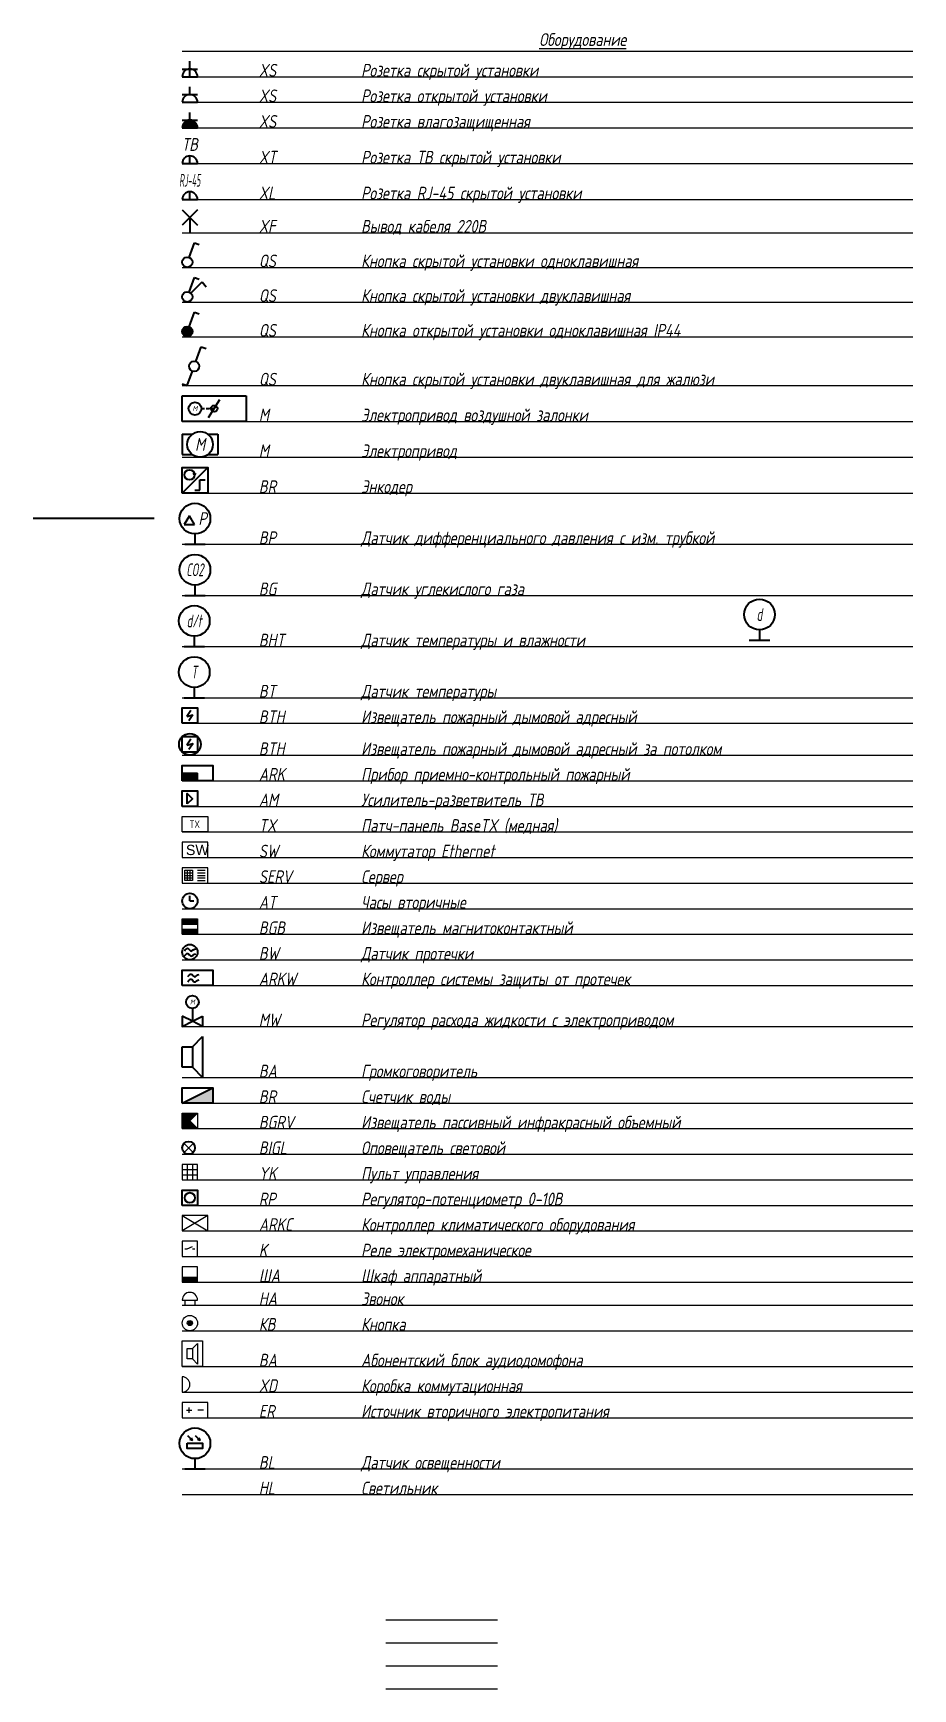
# Model space of a CAD drawing. Header units: millimetres. Extents: x -1048 to 3005, y -1068 to 487.
# Drawn here: x -1048 to -875.9, y -99.5 to 224.1 of the extents above; entities that cross this region are included whole.
import ezdxf
from ezdxf.enums import TextEntityAlignment as Align

# ---------------------------------------------------------------- set-up
doc = ezdxf.new("R2010")
doc.units = ezdxf.units.MM
doc.linetypes.add('DASHED', pattern=[19.05, 12.7, -6.35])
doc.layers.add('noprint', color=2, linetype='Continuous', plot=False)
doc.styles.add('GOST typeA', font='')
doc.styles.get("Standard").update_dxf_attribs({"font": 'arial.ttf'})
doc.styles.add('ГОСТ-ISOCPEUR', font='isocpeui.ttf', dxfattribs={"width": 0.8})
doc.styles.get('GOST typeA').set_extended_font_data('GOST type A')
doc.linetypes.add('24AC', pattern='A,20,-5,["24AC",Standard,S=2.54,R=0,X=-5,Y=-1.27],-5', length=30)
doc.linetypes.add('DC24V_LINE', pattern='A,0.2,-0.08,["=24V",Standard,S=0.1,R=0,X=0,Y=-0.05],-0.47,0.1', length=0.85)
doc.linetypes.add('LAN_LINE', pattern='A,0.2,-0.05,["LAN",Standard,S=0.1,R=0,X=0,Y=-0.05],-0.3,0.1', length=0.65)
doc.linetypes.add('RS_LINE', pattern='A,0.2,-0.05,["RS",Standard,S=0.1,R=0,X=0,Y=-0.05],-0.2,0.1', length=0.55)

# ---------------------------------------------------------------- blocks, each defined once
blk = doc.blocks.new('розетка скрытая трехполюсная')
at = {"color": 0, "lineweight": -2}
for p, q in [((-1.5, 1.5), (1.5, 1.5)), ((-1.5, 0), (1.5, 0)), ((0, 0), (0, 3))]:
    blk.add_line(p, q, dxfattribs=at)
blk.add_arc((0, 0), 1.5, 0, 180, dxfattribs=at)
blk = doc.blocks.new('розетка открытая трехполюсная')
at = {"color": 0, "lineweight": -2}
for p, q in [((-1.5, 1.5), (1.5, 1.5)), ((-1.5, 0), (1.5, 0)), ((0, 1.5), (0, 3))]:
    blk.add_line(p, q, dxfattribs=at)
blk.add_arc((0, 0), 1.5, 0, 180, dxfattribs=at)
blk = doc.blocks.new('розетка скрытая трехполюсная IP54')
at = {"lineweight": -2}
h = blk.add_hatch(color=0, dxfattribs=at)
h.paths.add_polyline_path([(0, 0), (0, 1.5, 0.414214), (-1.5, 0)])
h.paths.add_polyline_path([(1.5, 0, 0.414214), (0, 1.5), (0, 0)])
at = {"color": 0, "lineweight": -2}
for p, q in [((-1.5, 1.5), (1.5, 1.5)), ((-1.5, 0), (1.5, 0)), ((0, 0), (0, 3))]:
    blk.add_line(p, q, dxfattribs=at)
blk.add_arc((0, 0), 1.5, 0, 180, dxfattribs=at)
blk = doc.blocks.new('стац. точка')
at = {"color": 0, "lineweight": -2}
for p, q in [((-1.5, 1.5), (1.5, -1.5)), ((1.5, 1.5), (-1.5, -1.5)), ((0, 0), (0, -3))]:
    blk.add_line(p, q, dxfattribs=at)
blk = doc.blocks.new('кнопка 1')
at = {"color": 0, "lineweight": -2}
for p, q in [((0.35, 0.94), (1.39, 3.78)), ((1.39, 3.78), (2.34, 3.45))]:
    blk.add_line(p, q, dxfattribs=at)
blk.add_circle((0, 0), 1, dxfattribs=at)
blk = doc.blocks.new('кнопка 1 открытая IP44')
at = {"lineweight": -2}
blk.add_hatch(color=0, dxfattribs=at).paths.add_polyline_path([(-1, 0, 1), (1, 0, 1)])
at = {"color": 0, "lineweight": -2}
for p, q in [((0.35, 0.94), (1.39, 3.78)), ((1.39, 3.78), (2.34, 3.45))]:
    blk.add_line(p, q, dxfattribs=at)
blk.add_circle((0, 0), 1, dxfattribs=at)
blk = doc.blocks.new('дроссель d100')
at = {"color": 0, "lineweight": -2}
for p, q in [((0, 0), (0, 100)), ((0, 100), (250, 100)), ((103.4, 14.7), (146.6, 85.3)), ((250, 100), (250, 0)), ((250, 0), (0, 0))]:
    blk.add_line(p, q, dxfattribs=at)
at = {"color": 0, "linetype": 'DASHED', "lineweight": -2}
blk.add_line((75, 50), (125, 50), dxfattribs=at)
at = {"color": 0, "lineweight": -2}
for centre, radius in [((50, 50), 25), ((125, 50), 12.5)]:
    blk.add_circle(centre, radius, dxfattribs=at)
at = {"color": 0, "lineweight": -2, "style": 'ГОСТ-ISOCPEUR', "width": 0.8}
blk.add_text('M', height=20, dxfattribs=at).set_placement((50, 50), align=Align.MIDDLE_CENTER)
blk = doc.blocks.new('электродвигатель')
at = {"color": 0, "lineweight": -2}
for p, q in [((0, 4), (0, 0)), ((0, 4), (2, 4)), ((5, 4), (7, 4)), ((7, 4), (7, 0)), ((0, 0), (2, 0)), ((5, 0), (7, 0))]:
    blk.add_line(p, q, dxfattribs=at)
blk.add_circle((3.5, 2), 2.5, dxfattribs=at)
at = {"color": 0, "lineweight": -2, "style": 'ГОСТ-ISOCPEUR', "width": 0.8}
blk.add_text('M', height=2.5, rotation=360, dxfattribs=at).set_placement((3.5, 2), align=Align.MIDDLE_CENTER)
blk = doc.blocks.new('энкодер')
at = {"color": 0, "lineweight": -2}
for p, q in [((0, 0), (5, 5)), ((2.43, 3.56), (2.2, 3.9)), ((2.43, 3.56), (2.66, 3.9)), ((2.48, 0.56), (3.48, 0.56)), ((3.48, 0.56), (3.48, 2.56)), ((3.48, 2.56), (4.48, 2.56))]:
    blk.add_line(p, q, dxfattribs=at)
blk.add_lwpolyline([(0, 0), (0, 5), (5, 5), (5, 0)], close=True, dxfattribs=at)
blk.add_circle((1.43, 3.56), 1, dxfattribs=at)
blk = doc.blocks.new('кнопка жалюзи')
at = {"color": 0, "lineweight": -2}
for p, q in [((0.35, 0.94), (1.39, 3.78)), ((1.39, 3.78), (2.34, 3.45)), ((-1.39, -3.78), (-0.35, -0.94)), ((-2.34, -3.45), (-1.39, -3.78))]:
    blk.add_line(p, q, dxfattribs=at)
blk.add_circle((0, 0), 1, dxfattribs=at)
blk = doc.blocks.new('датчик CO2')
at = {"color": 0, "lineweight": -2}
for p, q in [((-2, 0), (2, 0)), ((0, 2), (0, 0))]:
    blk.add_line(p, q, dxfattribs=at)
blk.add_circle((0, 5), 3, dxfattribs=at)
at = {"color": 0, "lineweight": -2, "style": 'ГОСТ-ISOCPEUR', "width": 0.6}
blk.add_text('CO2', height=2.5, rotation=360, dxfattribs=at).set_placement((-0.01, 5), align=Align.MIDDLE_CENTER)
blk = doc.blocks.new('датчик температуры')
at = {"color": 0, "lineweight": -2}
for p, q in [((-2, 0), (2, 0)), ((0, 2), (0, 0))]:
    blk.add_line(p, q, dxfattribs=at)
blk.add_circle((0, 5), 3, dxfattribs=at)
at = {"color": 0, "lineweight": -2, "style": 'ГОСТ-ISOCPEUR', "width": 0.6}
blk.add_text('T', height=2.5, rotation=360, dxfattribs=at).set_placement((-0.01, 5), align=Align.MIDDLE_CENTER)
blk = doc.blocks.new('датчик относительной влажности')
at = {"color": 0, "lineweight": -2}
for p, q in [((-2, 0), (2, 0)), ((0, 2), (0, 0))]:
    blk.add_line(p, q, dxfattribs=at)
blk.add_circle((0, 5), 3, dxfattribs=at)
at = {"color": 0, "lineweight": -2, "style": 'ГОСТ-ISOCPEUR', "width": 0.6}
blk.add_text('d', height=2.5, rotation=360, dxfattribs=at).set_placement((-0.01, 5), align=Align.MIDDLE_CENTER)
blk = doc.blocks.new('дымовой')
at = {"color": 0, "lineweight": -2}
for p, q in [((-1.3, 2.5), (-2.11, 1.35)), ((-2.11, 1.35), (-0.89, 1.65)), ((-0.89, 1.65), (-1.71, 0.5))]:
    blk.add_line(p, q, dxfattribs=at)
blk.add_lwpolyline([(-3, 0), (-3, 3), (0, 3), (0, 0)], close=True, dxfattribs=at)
blk = doc.blocks.new('ППК')
at = {"lineweight": -2}
blk.add_hatch(color=0, dxfattribs=at).paths.add_polyline_path([(-3, 0), (-3, 1.5), (-6, 1.5), (-6, 0)])
at = {"color": 0, "lineweight": -2}
for p in [(-6, 1.5), (-3, 0)]:
    blk.add_line(p, (-3, 1.5), dxfattribs=at)
blk.add_lwpolyline([(-6, 0), (-6, 3), (0, 3), (0, 0)], close=True, dxfattribs=at)
blk = doc.blocks.new('краб ТВ')
at = {"color": 0, "lineweight": -2}
blk.add_lwpolyline([(0, 0), (0, 3), (3, 3), (3, 0)], close=True, dxfattribs=at)
blk.add_lwpolyline([(1, 0.5), (1, 2.5), (2, 1.5), (1, 0.5)], dxfattribs=at)
blk = doc.blocks.new('панель медная')
at = {"color": 0}
blk.add_lwpolyline([(0, 3), (5, 3), (5, 0), (0, 0)], close=True, dxfattribs=at)
at = {"color": 0, "style": 'GOST typeA'}
blk.add_text('TX', height=1.5, dxfattribs=at).set_placement((1.43, 0.76))
blk = doc.blocks.new('контроллер протечек')
at = {"color": 0, "lineweight": -2}
blk.add_lwpolyline([(0, 0), (0, 3), (6, 3), (6, 0)], close=True, dxfattribs=at)
at = {"color": 0, "lineweight": -2, "start_tangent": (0.745789, 0.666182), "end_tangent": (0.976749, -0.214388)}
for points in [[(1.1, 1.73), (1.77, 2.23), (2.38, 1.68), (3.32, 2.1)], [(1.1, 0.73), (1.77, 1.23), (2.38, 0.68), (3.32, 1.1)]]:
    blk.add_spline(points, degree=3, dxfattribs=at)
blk = doc.blocks.new('громкоговоритель')
at = {"color": 0, "lineweight": -2}
for p, q in [((2, 2), (4, 4)), ((4, 4), (4, -4)), ((0, -2), (0, 2)), ((0, 2), (2, 2)), ((2, 2), (2, -2)), ((2, -2), (0, -2)), ((2, -2), (4, -4))]:
    blk.add_line(p, q, dxfattribs=at)
blk = doc.blocks.new('счетчик воды')
at = {"lineweight": -2}
blk.add_hatch(color=0, dxfattribs=at).paths.add_polyline_path([(6, 0), (6, 3), (0, 0)])
at = {"color": 0, "lineweight": -2}
blk.add_line((0, 0), (6, 3), dxfattribs=at)
blk.add_lwpolyline([(0, 0), (0, 3), (6, 3), (6, 0)], close=True, dxfattribs=at)
blk = doc.blocks.new('Охранный датчик')
at = {"lineweight": -2}
blk.add_hatch(color=0, dxfattribs=at).paths.add_polyline_path([(1.5, 1.5), (3, 3), (0, 3), (0, 0), (3, 0)])
at = {"color": 0, "lineweight": -2}
for p, q in [((3, 3), (1.5, 1.5)), ((1.5, 1.5), (3, 0))]:
    blk.add_line(p, q, dxfattribs=at)
blk.add_lwpolyline([(3, 0), (0, 0), (0, 3), (3, 3)], close=True, dxfattribs=at)
blk = doc.blocks.new('клавиатура ОС')
at = {"color": 0}
for p, q in [((0, 2), (3, 2)), ((0, 1), (3, 1)), ((1, 3), (1, 0)), ((2, 3), (2, 0))]:
    blk.add_line(p, q, dxfattribs=at)
blk.add_lwpolyline([(0, 0), (3, 0), (3, 3), (0, 3)], close=True, dxfattribs=at)
blk = doc.blocks.new('регулятор')
at = {"color": 0, "lineweight": -2}
blk.add_lwpolyline([(-1.5, -1.5), (-1.5, 1.5), (1.5, 1.5), (1.5, -1.5)], close=True, dxfattribs=at)
blk.add_circle((0, 0), 1, dxfattribs=at)
blk = doc.blocks.new('маршрутизатор INET')
at = {"color": 0}
for p, q in [((0, 3), (5, 0)), ((5, 3), (0, 0))]:
    blk.add_line(p, q, dxfattribs=at)
blk.add_lwpolyline([(0, 0), (5, 0), (5, 3), (0, 3)], close=True, dxfattribs=at)
blk = doc.blocks.new('кнопка 2')
at = {"color": 0, "lineweight": -2}
for p, q in [((0.35, 0.94), (1.39, 3.78)), ((1.39, 3.78), (2.34, 3.45)), ((0.71, 0.71), (2.93, 2.93)), ((2.93, 2.93), (3.66, 2))]:
    blk.add_line(p, q, dxfattribs=at)
blk.add_circle((0, 0), 1, dxfattribs=at)
blk = doc.blocks.new('датчик давления')
at = {"color": 0, "lineweight": -2}
for p, q in [((-1.09, 5.56), (-2.09, 3.83)), ((-2.09, 3.83), (-0.09, 3.83)), ((-0.09, 3.83), (-1.09, 5.56)), ((-2, 0), (2, 0)), ((0, 2), (0, 0))]:
    blk.add_line(p, q, dxfattribs=at)
blk.add_circle((0, 5), 3, dxfattribs=at)
at = {"color": 0, "lineweight": -2, "style": 'ГОСТ-ISOCPEUR', "width": 0.8}
blk.add_text('P', height=2.5, rotation=360, dxfattribs=at).set_placement((1.5, 5), align=Align.MIDDLE_CENTER)
blk = doc.blocks.new('коммутатор')
blk.add_lwpolyline([(0, 0), (5, 0), (5, 3), (0, 3)], close=True)
blk.add_text('SW', height=2).set_placement((0.72, 0.48))
blk = doc.blocks.new('сервер')
for p, q in [((0.5, 2.5), (2, 2.5)), ((0.5, 0.5), (0.5, 2.5)), ((0.5, 2), (2, 2)), ((0.5, 1.5), (2, 1.5)), ((0.5, 1), (2, 1)), ((2, 0.5), (0.5, 0.5)), ((1, 2.5), (1, 0.5)), ((1.5, 2.5), (1.5, 0.5)), ((2, 2.5), (2, 0.5)), ((3, 2.5), (4.5, 2.5)), ((3, 2), (4.5, 2)), ((3, 1.5), (4.5, 1.5)), ((3, 1), (4.5, 1)), ((3, 0.5), (4.5, 0.5))]:
    blk.add_line(p, q)
blk.add_lwpolyline([(0, 0), (5, 0), (5, 3), (0, 3)], close=True)
blk = doc.blocks.new('часы')
at = {"color": 0, "lineweight": -2}
for q in [(9893.5, 982.52), (9894.25, 981.52)]:
    blk.add_line((9893.5, 981.52), q, dxfattribs=at)
blk.add_circle((9893.5, 981.52), 1.5, dxfattribs=at)
blk = doc.blocks.new('Геркон2')
for points in [[(3, 3), (0, 3), (0, 2), (3, 2)], [(3, 1), (0, 1), (0, 0), (3, 0)]]:
    blk.add_hatch(color=256).paths.add_polyline_path(points)
at = {"color": 0}
for p, q in [((0, 0), (0, 3)), ((0, 3), (3, 3)), ((0, 2), (3, 2)), ((0, 1), (3, 1)), ((3, 0), (0, 0)), ((3, 3), (3, 0))]:
    blk.add_line(p, q, dxfattribs=at)
blk = doc.blocks.new('датчик протечки')
at = {"color": 0, "lineweight": -2}
blk.add_circle((0, 0), 1.5, dxfattribs=at)
at = {"color": 0, "lineweight": -2, "start_tangent": (0.745789, 0.666182), "end_tangent": (0.976749, -0.214388)}
for points in [[(-1.08, 0.27), (-0.41, 0.76), (0.2, 0.22), (1.14, 0.64)], [(-1.08, -0.73), (-0.41, -0.24), (0.2, -0.78), (1.14, -0.36)]]:
    blk.add_spline(points, degree=3, dxfattribs=at)
blk = doc.blocks.new('вентиль с электроприводом')
at = {"color": 0, "linetype": 'DASHED', "lineweight": -2}
blk.add_line((0, 2.5), (0, 0), dxfattribs=at)
at = {"color": 0, "lineweight": -2}
for points in [[(-2, 1), (-2, -1), (0, 0), (-2, 1)], [(2, 1), (2, -1), (0, 0), (2, 1)]]:
    blk.add_lwpolyline(points, dxfattribs=at)
blk.add_circle((0, 3.75), 1.25, dxfattribs=at)
at = {"color": 0, "lineweight": -2, "style": 'ГОСТ-ISOCPEUR', "width": 0.8}
blk.add_text('M', height=1, rotation=360, dxfattribs=at).set_placement((0, 3.75), align=Align.MIDDLE_CENTER)
blk = doc.blocks.new('реле контроля напряжения')
at = {"color": 0, "ltscale": 100}
for p, q in [((0.5, 1.5), (1, 1.5)), ((1, 1.5), (2, 2)), ((2, 1.5), (2.5, 1.5))]:
    blk.add_line(p, q, dxfattribs=at)
blk.add_lwpolyline([(0, 0), (3, 0), (3, 3), (0, 3)], close=True, dxfattribs=at)
blk = doc.blocks.new('шкаф')
blk.add_hatch(color=256).paths.add_polyline_path([(3, 0), (3, 1), (0, 1), (0, 0)])
blk.add_line((0, 1), (3, 1))
blk.add_lwpolyline([(0, 0), (3, 0), (3, 3), (0, 3)], close=True)
blk = doc.blocks.new('звонок')
at = {"color": 0, "lineweight": -2}
for p, q in [((-1.5, 0), (1.5, 0)), ((-1, 0), (-1, -1)), ((1, 0), (1, -1))]:
    blk.add_line(p, q, dxfattribs=at)
blk.add_arc((0, 0), 1.5, 0, 180, dxfattribs=at)
blk = doc.blocks.new('тревожная кнопка')
at = {"lineweight": -2}
h = blk.add_hatch(color=0, dxfattribs=at)
h.dxf.hatch_style = 1
edge = h.paths.add_edge_path()
edge.add_arc((0, 0), 0.5, 0, 360)
at = {"color": 0, "lineweight": -2}
for radius in [1.5, 0.5]:
    blk.add_circle((0, 0), radius, dxfattribs=at)
blk = doc.blocks.new('аудиодомофон')
at = {"color": 0, "lineweight": -2}
for p, q in [((1, 1.5), (1, 3.5)), ((1, 3.5), (2, 3.5)), ((2, 3.5), (3, 4.5)), ((2, 3.5), (2, 1.5)), ((3, 4.5), (3, 0.5)), ((2, 1.5), (1, 1.5)), ((2, 1.5), (3, 0.5))]:
    blk.add_line(p, q, dxfattribs=at)
blk.add_lwpolyline([(0, 0), (0, 5), (4, 5), (4, 0)], close=True, dxfattribs=at)
blk = doc.blocks.new('коробка коммутационная')
at = {"color": 0, "lineweight": -2}
blk.add_line((0, 3), (0, 0), dxfattribs=at)
blk.add_arc((0, 1.5), 1.5, 270, 90, dxfattribs=at)
blk = doc.blocks.new('ИП')
at = {"color": 0}
for p, q in [((0.86, 1.5), (1.91, 1.5)), ((1.38, 0.97), (1.38, 2.03)), ((4.14, 1.5), (3.09, 1.5))]:
    blk.add_line(p, q, dxfattribs=at)
blk.add_lwpolyline([(0, 0), (5, 0), (5, 3), (0, 3)], close=True, dxfattribs=at)
blk = doc.blocks.new('розетка ТВ')
at = {"color": 0, "lineweight": -2}
for p, q in [((-1.5, 0), (1.5, 0)), ((0, 0), (0, 1.5))]:
    blk.add_line(p, q, dxfattribs=at)
blk.add_arc((0, 0), 1.5, 0, 180, dxfattribs=at)
at = {"color": 0, "lineweight": -2, "style": 'ГОСТ-ISOCPEUR', "width": 0.8}
blk.add_text('ТВ', height=2.5, dxfattribs=at).set_placement((0, 2.5), align=Align.CENTER)
blk = doc.blocks.new('розетка RJ-45')
at = {"color": 0, "lineweight": -2}
for p, q in [((-1.5, 0), (1.5, 0)), ((0, 0), (0, 1.5))]:
    blk.add_line(p, q, dxfattribs=at)
blk.add_arc((0, 0), 1.5, 0, 180, dxfattribs=at)
at = {"color": 0, "lineweight": -2, "style": 'ГОСТ-ISOCPEUR', "width": 0.4}
blk.add_text('RJ-45', height=2.5, dxfattribs=at).set_placement((0, 2.5), align=Align.CENTER)
blk = doc.blocks.new('фотоэлемент')
at = {"color": 0, "lineweight": -2}
for p, q in [((-1.48, 6.52), (-0.51, 5.55)), ((0.02, 6.52), (0.99, 5.55)), ((-0.51, 5.55), (-1.02, 5.74)), ((-0.51, 5.55), (-0.7, 6.06)), ((0.99, 5.55), (0.48, 5.74)), ((0.99, 5.55), (0.8, 6.06)), ((-2, 0), (2, 0)), ((0, 2), (0, 0))]:
    blk.add_line(p, q, dxfattribs=at)
blk.add_lwpolyline([(-1.5, 5), (1.5, 5), (1.5, 4), (-1.5, 4)], close=True, dxfattribs=at)
blk.add_circle((0, 5), 3, dxfattribs=at)
blk = doc.blocks.new('датчик температуры и влажности')
at = {"color": 0, "lineweight": -2}
for p, q in [((-2, 0), (2, 0)), ((0, 2), (0, 0))]:
    blk.add_line(p, q, dxfattribs=at)
blk.add_circle((0, 5), 3, dxfattribs=at)
at = {"color": 0, "lineweight": -2, "style": 'ГОСТ-ISOCPEUR', "width": 0.6}
blk.add_text('d/t', height=2.5, rotation=360, dxfattribs=at).set_placement((-0.01, 5), align=Align.MIDDLE_CENTER)

msp = doc.modelspace()

# ---------------------------------------------------------------- linework, layer by layer
at = {"layer": 'noprint'}
for p, q in [((-1018.84, 220.62), (-875.93, 220.62)), ((-1018.84, 215.62), (-875.93, 215.62)), ((-1018.84, 210.62), (-875.93, 210.62)), ((-1018.84, 205.62), (-875.93, 205.62)), ((-1018.84, 198.62), (-875.93, 198.62)), ((-1018.84, 191.62), (-875.93, 191.62)), ((-1018.84, 185.12), (-875.93, 185.12)), ((-1018.84, 178.35), (-875.93, 178.35)), ((-1018.84, 171.57), (-875.93, 171.57)), ((-1018.84, 164.79), (-875.93, 164.79)), ((-1018.84, 155.24), (-875.93, 155.24)), ((-1018.84, 148.24), (-875.93, 148.24)), ((-1018.84, 141.24), (-875.93, 141.24)), ((-1018.84, 134.24), (-875.93, 134.24)), ((-1018.84, 124.24), (-875.93, 124.24)), ((-1018.84, 114.24), (-875.93, 114.24)), ((-1018.84, 104.24), (-875.93, 104.24)), ((-1018.84, 94.24), (-875.93, 94.24)), ((-1018.84, 89.24), (-875.93, 89.24)), ((-1018.84, 83), (-875.93, 83)), ((-1018.84, 78), (-875.93, 78)), ((-1018.84, 73), (-875.93, 73)), ((-1018.84, 68), (-875.93, 68)), ((-1018.84, 63), (-875.93, 63)), ((-1018.84, 58), (-875.93, 58)), ((-1018.84, 53), (-875.93, 53)), ((-1018.84, 48), (-875.93, 48)), ((-1018.84, 43), (-875.93, 43)), ((-1018.84, 38), (-875.93, 38)), ((-1018.84, 30), (-875.93, 30)), ((-1018.84, 20), (-875.93, 20)), ((-1018.84, 15), (-875.93, 15)), ((-1018.84, 10), (-875.93, 10)), ((-1016.7, 5.37), (-1018.47, 7.13)), ((-1018.47, 5.37), (-1016.7, 7.13)), ((-1018.84, 5), (-875.93, 5)), ((-1018.84, 0), (-875.93, 0)), ((-1018.84, -5), (-875.93, -5)), ((-1018.84, -10), (-875.93, -10)), ((-1018.84, -15), (-875.93, -15)), ((-1018.84, -20), (-875.93, -20)), ((-1018.84, -24.5), (-875.93, -24.5)), ((-1018.84, -29.5), (-875.93, -29.5)), ((-1018.84, -36.5), (-875.93, -36.5)), ((-1018.84, -41.5), (-875.93, -41.5)), ((-1018.84, -46.5), (-875.93, -46.5)), ((-1018.84, -56.5), (-875.93, -56.5)), ((-1018.84, -61.5), (-875.93, -61.5))]:
    msp.add_line(p, q, dxfattribs=at)
at = {"layer": 'noprint', "linetype": 'DASHED', "lineweight": 40, "ltscale": 10}
msp.add_line((-1024.34, 129.24), (-1048, 129.24), dxfattribs=at)
at = {"layer": 'noprint', "linetype": 'DC24V_LINE', "ltscale": 8}
msp.add_line((-979, -86), (-957.14, -86), dxfattribs=at)
at = {"layer": 'noprint', "linetype": 'RS_LINE', "ltscale": 8}
msp.add_line((-979, -90.5), (-957.14, -90.5), dxfattribs=at)
at = {"layer": 'noprint', "linetype": 'LAN_LINE', "ltscale": 8}
msp.add_line((-979, -95), (-957.14, -95), dxfattribs=at)
at = {"layer": 'noprint', "linetype": '24AC', "ltscale": 0.2}
msp.add_line((-979, -99.5), (-957.14, -99.5), dxfattribs=at)
at = {"layer": 'noprint', "lineweight": 40}
for centre, radius in [((-1017.34, 85.12), 2.12), ((-1017.59, 6.25), 1.25)]:
    msp.add_circle(centre, radius, dxfattribs=at)

# ---------------------------------------------------------------- block references
for name, p in [('розетка скрытая трехполюсная', (-1017.34, 215.62)), ('розетка открытая трехполюсная', (-1017.34, 210.62)), ('розетка скрытая трехполюсная IP54', (-1017.34, 205.62)), ('розетка ТВ', (-1017.34, 198.62)), ('розетка RJ-45', (-1017.34, 191.62)), ('стац. точка', (-1017.34, 188.12)), ('кнопка 1', (-1017.84, 179.35)), ('кнопка 2', (-1017.84, 172.57)), ('кнопка 1 открытая IP44', (-1017.84, 165.79)), ('кнопка жалюзи', (-1016.5, 159.01)), ('электродвигатель', (-1018.84, 141.74)), ('энкодер', (-1018.84, 134.24)), ('датчик давления', (-1016.34, 124.24)), ('датчик CO2', (-1016.34, 114.24)), ('датчик относительной влажности', (-905.93, 105.5)), ('датчик температуры и влажности', (-1016.47, 104.24)), ('датчик температуры', (-1016.47, 94.24)), ('дымовой', (-1015.84, 89.24)), ('дымовой', (-1015.83, 83.62)), ('ППК', (-1012.84, 78)), ('краб ТВ', (-1018.84, 73)), ('панель медная', (-1018.84, 68)), ('часы', (-10910.84, -927.02)), ('датчик протечки', (-1017.34, 44.5)), ('контроллер протечек', (-1018.84, 38)), ('вентиль с электроприводом', (-1016.84, 31)), ('громкоговоритель', (-1018.84, 24)), ('счетчик воды', (-1018.84, 15)), ('регулятор', (-1017.34, -3.5)), ('фотоэлемент', (-1016.34, -56.5))]:
    msp.add_blockref(name, p, dxfattribs=at)
at = {"layer": 'noprint', "lineweight": 40, "xscale": 0.05, "yscale": 0.05, "zscale": 0.05}
msp.add_blockref('дроссель d100', (-1018.84, 148.24), dxfattribs=at)
at = {"layer": 'noprint', "color": 0}
for name, p in [('коммутатор', (-1018.84, 63)), ('сервер', (-1018.84, 58))]:
    msp.add_blockref(name, p, dxfattribs=at)
at = {"layer": 'noprint'}
for name, p in [('Геркон2', (-1018.84, 48)), ('Охранный датчик', (-1018.84, 10)), ('Охранный датчик', (-1018.84, 10)), ('клавиатура ОС', (-1018.84, 0)), ('маршрутизатор INET', (-1018.84, -10)), ('реле контроля напряжения', (-1018.84, -15)), ('шкаф', (-1018.84, -20)), ('звонок', (-1017.34, -23.5)), ('тревожная кнопка', (-1017.34, -28)), ('аудиодомофон', (-1018.84, -36.5)), ('коробка коммутационная', (-1018.84, -41.5)), ('ИП', (-1018.84, -46.5))]:
    msp.add_blockref(name, p, dxfattribs=at)

# ---------------------------------------------------------------- texts
at = {"layer": 'noprint', "ltscale": 10, "style": 'ГОСТ-ISOCPEUR', "width": 0.8}
msp.add_text('%%UОборудование', height=2.5, dxfattribs=at).set_placement((-940.5, 221.62), align=Align.CENTER)
at = {"layer": 'noprint', "style": 'ГОСТ-ISOCPEUR', "width": 0.8}
for s, p in [('XS', (-1003.84, 215.62)), ('Розетка скрытой установки', (-983.84, 215.62)), ('XS', (-1003.84, 210.62)), ('Розетка открытой установки', (-983.84, 210.62)), ('XS', (-1003.84, 205.62)), ('XT', (-1003.84, 198.62)), ('XL', (-1003.84, 191.62)), ('XF', (-1003.84, 185.12)), ('QS', (-1003.84, 178.35)), ('QS', (-1003.84, 171.57)), ('QS', (-1003.84, 164.79)), ('QS', (-1003.84, 155.24)), ('M', (-1003.84, 148.24)), ('M', (-1003.84, 141.24)), ('BR', (-1003.84, 134.24)), ('BP', (-1003.84, 124.24)), ('BG', (-1003.84, 114.24)), ('BHT', (-1003.84, 104.24)), ('BT', (-1003.84, 94.24)), ('BTH', (-1003.84, 89.24)), ('BTH', (-1003.84, 83)), ('ARK', (-1003.84, 78)), ('AM', (-1003.84, 73)), ('TX', (-1003.84, 68)), ('Патч-панель BaseTX (медная)', (-983.84, 68)), ('SW', (-1003.84, 63)), ('Коммутатор Ethernet', (-983.84, 63)), ('SERV', (-1003.84, 58)), ('Сервер', (-983.84, 58)), ('AT', (-1003.84, 53)), ('Часы вторичные', (-983.84, 53)), ('BGB', (-1003.84, 48)), ('Извещатель магнитоконтактный', (-983.84, 48)), ('BW', (-1003.84, 43)), ('Датчик протечки', (-983.84, 43)), ('ARKW', (-1003.84, 38)), ('MW', (-1003.84, 30)), ('BA', (-1003.84, 20)), ('BR', (-1003.84, 15)), ('BGRV', (-1003.84, 10)), ('Извещатель пассивный инфракрасный объемный', (-983.84, 10)), ('BIGL', (-1003.84, 5)), ('YK', (-1003.84, 0)), ('RP', (-1003.84, -5)), ('ARKC', (-1003.84, -10)), ('K', (-1003.84, -15)), ('Реле электромеханическое', (-983.84, -15)), ('ША', (-1003.84, -20)), ('Шкаф аппаратный', (-983.84, -20)), ('HA', (-1003.84, -24.5)), ('Звонок', (-983.84, -24.5)), ('КВ', (-1003.84, -29.5)), ('Кнопка', (-983.84, -29.5)), ('BA', (-1003.84, -36.5)), ('Абонентский блок аудиодомофона', (-983.84, -36.5)), ('XD', (-1003.84, -41.5)), ('Коробка коммутационная', (-983.84, -41.5)), ('ER', (-1003.84, -46.5)), ('Источник вторичного электропитания', (-983.84, -46.5)), ('BL', (-1003.84, -56.5)), ('HL', (-1003.84, -61.5))]:
    msp.add_text(s, height=2.5, dxfattribs=at).set_placement(p)
at = {"layer": 'noprint', "linetype": 'Continuous', "style": 'ГОСТ-ISOCPEUR', "width": 0.8}
for s, p in [('Розетка влагозащищенная', (-983.84, 205.62)), ('Розетка ТВ скрытой установки', (-983.84, 198.62)), ('Розетка RJ-45 скрытой установки', (-983.84, 191.62)), ('Вывод кабеля 220В', (-983.84, 185.12)), ('Кнопка скрытой установки одноклавишная', (-983.84, 178.35)), ('Кнопка скрытой установки двуклавишная', (-983.84, 171.57)), ('Кнопка открытой установки одноклавишная IP44', (-983.84, 164.79)), ('Кнопка скрытой установки двуклавишная для жалюзи', (-983.84, 155.24)), ('Электропривод воздушной залонки', (-983.84, 148.24)), ('Электропривод', (-983.84, 141.24)), ('Энкодер', (-983.84, 134.24)), ('Датчик дифференциального давления с изм. трубкой', (-983.84, 124.24)), ('Датчик углекислого газа', (-983.84, 114.24)), ('Датчик температуры и влажности', (-983.84, 104.24)), ('Датчик температуры', (-983.84, 94.24)), ('Извещатель пожарный дымовой адресный', (-983.84, 89.24)), ('Извещатель пожарный дымовой адресный за потолком', (-983.84, 83)), ('Прибор приемно-контрольный пожарный', (-983.84, 78)), ('Усилитель-разветвитель ТВ', (-983.84, 73)), ('Контроллер системы защиты от протечек', (-983.84, 38)), ('Регулятор расхода жидкости с электроприводом', (-983.84, 30)), ('Громкоговоритель', (-983.84, 20)), ('Счетчик воды', (-983.84, 15)), ('Оповещатель световой', (-983.84, 5)), ('Пульт управления', (-983.84, 0)), ('Регулятор-потенциометр 0-10В', (-983.84, -5)), ('Контроллер климатического оборудования', (-983.84, -10)), ('Датчик освещенности', (-983.84, -56.5)), ('Светильник', (-983.84, -61.5))]:
    msp.add_text(s, height=2.5, dxfattribs=at).set_placement(p)

doc.saveas('drawing.dxf')
